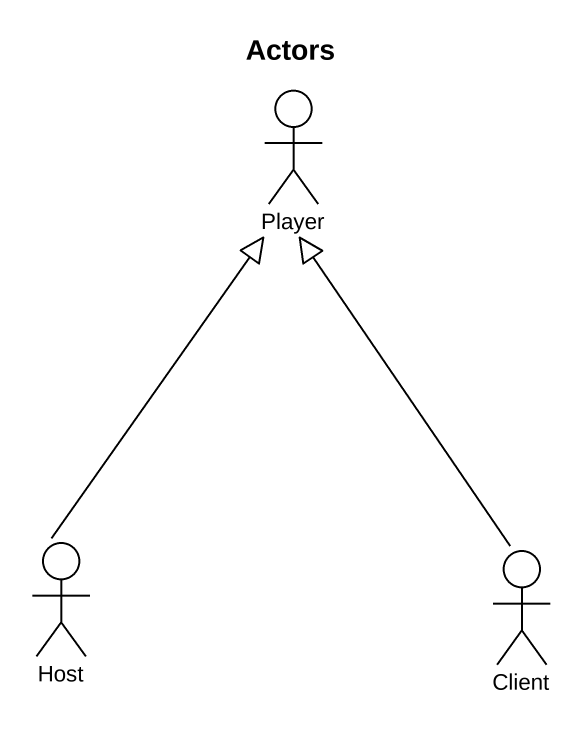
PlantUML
@startuml
title Actors
actor Player
actor Host
actor Client
Host -up-|> Player
Client -up-|> Player
@enduml
